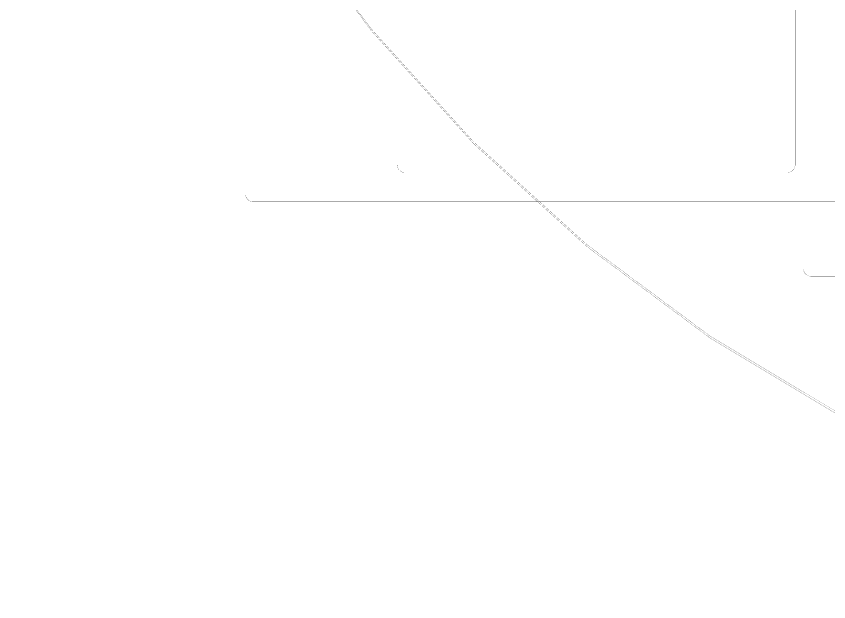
# Model space of a CAD drawing. Header units: millimetres. Extents: x -15.1 to 81.8, y -18.8 to 78.1.
# Drawn here: x -15.06 to 10.14, y -18.78 to -0.63 of the extents above; entities that cross this region are included whole.
import ezdxf

# ---------------------------------------------------------------- set-up
doc = ezdxf.new("R2010")
doc.units = ezdxf.units.MM
doc.header["$MEASUREMENT"] = 0
for name, color, linetype, true_color in [('Bottom-Layer', 7, 'Continuous', 0x0000ff), ('Inner2', 7, 'Continuous', 0x008000), ('Top-Layer', 7, 'Continuous', 0xff0000)]:
    doc.layers.add(name, color=color, linetype=linetype, true_color=true_color)

msp = doc.modelspace()

# ---------------------------------------------------------------- linework, layer by layer
at = {"layer": 'Bottom-Layer', "const_width": 0.00508}
msp.add_lwpolyline([(-15.045, 29.64, 1), (81.789, 29.64, 1)], format="xyb", close=True, dxfattribs=at)
at = {"layer": 'Inner2', "const_width": 0.00508}
for points in [[(-3.25, -5.228), (-3.25, 30.339, -0.414), (-2.996, 30.593), (8.843, 30.593, -0.414), (9.097, 30.339), (9.097, -5.228, -0.414), (8.843, -5.482), (-2.996, -5.482, -0.414)], [(9.348, -8.446), (9.348, 6.52, -0.414), (9.602, 6.774), (15.358, 6.774, -0.414), (15.612, 6.52), (15.612, -8.446, -0.414), (15.358, -8.7), (9.602, -8.7, -0.414)], [(-7.956, -6.133), (-7.956, 4.117, -0.414), (-7.702, 4.371), (55.586, 4.371, -0.414), (55.84, 4.117), (55.84, -6.133, -0.414), (55.586, -6.387), (-7.702, -6.387, -0.414)]]:
    msp.add_lwpolyline(points, format="xyb", close=True, dxfattribs=at)
at = {"layer": 'Top-Layer', "const_width": 0.00508}
msp.add_lwpolyline([(-15.057, 29.71, 1), (81.777, 29.71, 1)], format="xyb", close=True, dxfattribs=at)

doc.saveas('drawing.dxf')
